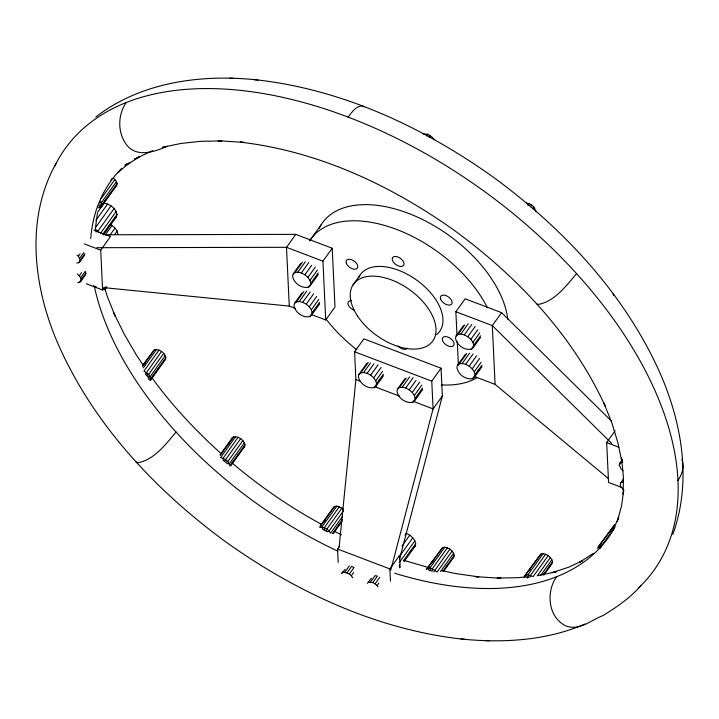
<?xml version="1.0" encoding="UTF-8"?>
<svg xmlns="http://www.w3.org/2000/svg" width="719" height="719" viewBox="0 0 719 719"><rect width="100%" height="100%" fill="white"/><g stroke="black" fill="none" stroke-linecap="round" stroke-linejoin="round"><path stroke-width="1.08" d="M339.125 547.06L355.896 379.551L354.593 351.789L363.859 338.856L441.044 368.209L442.356 395.971L399.467 559.319M623.697 490.124L623.193 494.187L623.373 476.445L621.486 457.913L621.98 462.416L617.981 443.021L611.914 423.114L603.843 402.847L605.218 406.127C572.666 335.027 517.285 276.581 454.75 230.709C391.37 185.493 318.256 151.152 240.308 142.155L243.795 142.398L218.073 140.69L221.865 140.951L200.88 141.301L181.017 143.432L162.422 147.332L167.024 146.317C152.707 152.779 133.689 158.459 124.351 141.427C117.467 129.447 118.455 113.701 126.292 102.413M95.178 229.882L97.425 213.21M623.67 490.223L621.576 505.79L617.288 521.419L618.717 517.267L612.813 530.622M76.771 262.956L78.677 262.705L79.908 261.716L80.276 260.134L84.914 253.672M77.697 282.549L79.593 282.297L80.825 281.309L81.202 279.736L85.84 273.265L85.3 271.342L80.663 277.813L81.202 279.736M85.84 273.265L85.462 274.838L80.825 281.309M98.135 207.836L100.247 207.557L101.604 206.461L116.676 185.439L117.089 183.696L116.487 181.565L113.503 178.096M103.446 234.933L116.433 216.823L116.999 214.433C115.885 208.348 109.98 204.079 104.093 203.225L97.604 212.285M105.9 286.971L105.486 288.714L104.12 289.811L106.008 287.187M165.873 357.667L150.81 378.679L150.397 380.423L165.46 359.41L165.873 357.667C164.894 352.705 159.384 348.724 154.36 349.767L142.955 364.875M231.689 439.812L232.102 438.069L233.468 436.972C238.483 435.93 244.002 439.911 244.981 444.872L244.568 446.616L230.754 465.885M300.551 263.657L293.136 274.002L292.57 276.402C293.909 283.196 301.468 288.652 308.352 287.223L310.222 285.722L318.256 274.514M301.935 293.055L294.52 303.4L293.954 305.791C295.302 312.585 302.861 318.041 309.736 316.612L311.606 315.111L319.64 303.903M310.222 285.722L310.788 283.331L318.211 272.977M311.606 315.111L312.172 312.72L319.596 302.375M366.96 363.194L358.925 374.401L358.359 376.792C359.707 383.587 367.265 389.042 374.141 387.613L376.01 386.112L383.434 375.767M376.01 386.112L376.585 383.721L383.38 374.24M404.932 378.733L397.517 389.078L396.951 391.469C398.299 398.263 405.858 403.719 412.733 402.289L414.602 400.798L422.637 389.581M414.602 400.798L415.169 398.398L422.592 388.053M463.485 325.635L456.071 335.98L455.504 338.37C456.853 345.165 464.411 350.62 471.287 349.191L473.156 347.69L480.571 337.346M465.49 354.161L457.455 365.369L456.889 367.76C458.237 374.563 465.795 380.018 472.671 378.589L474.54 377.089L481.964 366.735M404.105 561.521L415.142 546.125L415.708 543.735C414.917 538.765 410.657 535.251 406.271 533.327L404.977 535.143M473.156 347.69L473.722 345.3L480.526 335.818M474.54 377.089L475.115 374.698L481.91 365.207M443.776 571.129L453.815 557.117L454.228 555.374C453.249 550.412 447.739 546.431 442.715 547.474L426.286 569.592L442.715 547.474M526.676 574.301L524.16 577.806L524.573 576.063L541.003 553.945C546.027 552.902 551.536 556.883 552.525 561.845L552.102 563.588L543.941 574.975M597.777 548.687L598.199 546.943L614.628 524.825L598.199 546.943L600.302 548.39M623.157 470.774L621.162 469.04L619.257 465.139L619.625 463.557L622.528 459.522M623.454 479.115L620.551 483.159L620.173 484.732L620.713 486.655L623.418 489.792M390.759 570.086L433.081 408.904L431.768 381.142L441.044 368.209M672.795 534.388C692.442 480.607 681.63 420.678 658.568 369.8C622.843 291.743 562.033 227.581 493.387 177.216C423.797 127.578 343.538 89.875 257.959 79.998L254.463 79.755M56.424 162.773C23.925 220.113 33.964 291.626 60.432 349.2C96.157 427.257 156.967 491.419 225.613 541.784C295.203 591.422 375.462 629.125 461.041 639.002L464.537 639.245M677.864 480.589C682.016 474.594 684.596 466.622 681.873 459.531M556.587 576.773C545.748 591.791 547.995 617.558 566.033 625.961C579.253 631.147 591.09 620.111 602.819 615.635C616.677 607.285 630.195 597.822 640.935 585.608M242.869 440.549L227.797 461.571L225.757 462.38L224.544 461.328L225.595 459.648L240.658 438.635M343.493 510.85L329.059 530.99L327.01 531.799L325.797 530.748L326.848 529.076L341.911 508.054L343.385 509.34M433.791 571.83L449.905 549.136M110.879 180.092L112.137 178.339M101.163 198.642L114.968 179.382M116.487 181.565L101.424 202.587L102.017 204.717L101.604 206.461L99.492 205.014M117.089 183.696L102.017 204.717L100.022 203.953M102.125 204.933L100.247 207.557L98.773 205.94M104.012 202.3L107.149 197.923M109.656 194.418L112.173 190.912M95.879 220.329L107.562 204.025M95.492 227.608L111.068 205.886M80.276 260.134L78.371 256.234L80.106 253.807M114.096 208.51L97.874 231.15L95.924 231.913M79.737 258.211L83.799 252.558M78.677 262.705L80.411 260.278M79.908 261.716L84.536 255.245M100.606 233.244L116.181 211.512M102.718 234.349L116.999 214.433M108.075 227.375L110.016 224.661M105.504 234.529L111.993 225.478L115.022 228.103L117.107 231.105L117.925 234.026M80.663 277.813L79.288 275.835L81.606 272.6M109.827 235.347L115.022 228.103M86.244 283.771L102.592 289.991L100.714 250.149L110.447 236.569L94.099 230.35M79.593 282.297L81.337 279.871M114.51 234.727L117.107 231.105M102.592 289.991L104.543 287.276M106.736 286.962L105.486 288.714L104.075 287.753M142.434 366.411L154.36 349.767M143.8 364.866L145.678 362.241M143.288 367.885L156.463 349.488M158.989 350.072L143.926 371.094L148.698 374.365L150.81 378.679L147.808 377.538M161.55 351.429L145.436 374.123L147.485 376.37L150.208 376.549L165.28 355.537M163.761 353.344L148.698 374.365L146.649 375.174M152.167 377.142L156.562 371.013M157.821 369.26L160.328 365.755M311.138 314.419L325.716 319.964L334.991 307.022L332.214 248.244L295.77 234.376L286.504 247.309L289.272 306.096L295.518 308.478M321.195 224.723L309.61 240.892A109.728 63.452 35.6 0 1 396.07 229.226A109.728 63.452 35.6 0 1 487.428 307.795M293.136 274.002L295.006 272.51L302.42 262.156M295.006 272.51L297.891 272.124L305.305 261.779M297.891 272.124L301.351 272.923L308.766 262.579M301.351 272.923L304.865 274.775L311.66 265.293M310.788 283.331L309.97 280.41L307.894 277.408L315.308 267.064M325.716 319.964L322.948 261.177L332.214 248.244M309.97 280.41L317.385 270.065M294.52 303.4L296.39 301.899L303.804 291.555M308.352 287.223L309.592 285.497M296.39 301.899L299.275 301.522L306.689 291.168M299.275 301.522L302.735 302.313L310.159 291.968M426.592 136.017L427.85 134.264L432.613 137.536L434.132 139.72M302.735 302.313L306.249 304.173L313.664 293.819M429.153 137.365L430.411 135.612M312.172 312.72L311.354 309.799L309.278 306.797L316.693 296.453M311.354 309.799L318.778 299.455M309.736 316.612L310.976 314.886M312.208 313.16L313.448 311.444M220.176 454.714L232.102 438.069M220.284 455.37L233.468 436.972M227.923 445.07L229.181 443.317M235.571 436.694L220.508 457.715C224.795 458.336 229.109 461.454 229.918 465.885L244.981 444.872M238.097 437.278L223.034 458.3L223.142 460.582L224.544 461.328M352.912 285.048L359.86 275.35M244.388 442.742L229.316 463.755L226.584 463.575M231.904 463.476L234.412 459.971M237.558 455.594L239.436 452.961M241.323 450.337L244.568 446.616M358.925 374.401L360.794 372.9L368.218 362.556M360.794 372.9L363.679 372.523L370.483 363.032M363.679 372.523L367.139 373.323L373.943 363.832M367.139 373.323L370.653 375.174L378.068 364.821M376.585 383.721L375.767 380.8L373.682 377.799L381.097 367.454M375.767 380.8L382.562 371.319M374.141 387.613L376.001 385.033M379.093 380.719L380.324 378.994M527.845 205.436L529.103 203.693L531.665 205.041L533.875 206.955L535.988 211.278M397.517 389.078L399.387 387.577L406.19 378.095M530.406 206.793L531.665 205.041M456.969 335.027L455.864 311.731L465.139 298.798L501.583 312.657L611.474 421.1M399.387 387.577L402.272 387.199L409.686 376.846M532.617 208.708L533.875 206.955M402.272 387.199L405.732 387.999L413.146 377.646M405.732 387.999L409.246 389.851L416.04 380.369M415.169 398.398L414.351 395.486L412.275 392.475L419.689 382.131M320.18 525.886L333.364 507.497L334.721 506.401L336.834 506.122L341.911 508.054M334.721 506.401L319.658 527.422C324.062 526.416 328.43 529.499 330.578 533.183L342.505 516.548M456.071 335.98L457.94 334.479L464.744 324.997M323.532 522.38L325.41 519.747M414.351 395.486L421.774 385.132M336.834 506.122L321.761 527.144L323.011 529.687L325.797 530.748M457.94 334.479L460.825 334.101L468.24 323.748M412.733 402.289L413.973 400.573M415.825 397.984L417.065 396.259M339.35 506.706L324.287 527.728L324.395 530.011M460.825 334.101L464.285 334.892L471.7 324.548M464.285 334.892L467.799 336.753L475.214 326.399M473.722 345.3L472.904 342.379L470.828 339.377L477.623 329.895M332.43 533.561L342.469 519.549M337.553 526.766L340.069 523.261M333.265 533.552L342.055 521.293M472.904 342.379L479.708 332.897M457.455 365.369L459.324 363.868L466.748 353.523M471.287 349.191L473.147 346.603M459.324 363.868L462.209 363.49L469.633 353.146M501.583 312.657L492.317 325.59L495.085 384.377L608.337 478.521M442.356 395.971L433.081 408.904L413.263 401.364M462.209 363.49L465.669 364.29L473.093 353.937M338.191 562.366L337.562 549.028L339.512 546.314M465.669 364.29L469.183 366.142L476.598 355.797M475.115 374.698L474.297 371.777L472.212 368.775L479.627 358.422M474.297 371.777L481.092 362.286M472.671 378.589L474.531 376.001M477.003 372.55L478.854 369.961M342.792 571.893L341.633 573.51L345.183 569.286M342.864 572.522L344.761 572.27L349.398 565.808M347.043 572.8L351.681 566.329L353.991 567.552L349.362 574.023L344.761 572.27M352.723 577.734L351.348 575.757L353.667 572.522M367.355 583.298L371.489 578.265M370.492 582.057L375.129 575.595L377.403 576.117L372.775 582.588L368.586 582.309M401.993 546.045L409.785 535.179M372.775 582.588L375.084 583.81L379.722 577.339M377.996 586.857L377.08 585.536L378.814 583.109M390.453 581.15L389.878 568.927L399.611 555.338L400.186 567.57M399.18 556.83L412.805 537.812M399.315 562.546L414.89 540.814M403.377 560.937L415.708 543.735M409.381 553.055L411.978 549.433M427.76 568.702L429.009 566.958M432.155 562.573L434.033 559.948M444.818 547.195L429.755 568.217L427.652 568.495L429.845 570.922M447.344 547.779L432.281 568.801L432.389 571.084L431.005 570.769L429.755 568.217L432.281 568.801L437.053 572.072L452.116 551.051M440.45 571.632L453.635 553.244M442.931 571.138L454.228 555.374M446.175 566.967L448.692 563.462M621.836 487.482L608.553 482.431L606.674 442.589L615.113 430.816M541.003 553.945L524.573 576.063L526.685 577.51M529.184 570.796L530.442 569.044M543.115 553.666L528.043 574.688L525.94 574.966L528.141 577.393L529.292 577.24L528.043 574.688L533.13 576.62L548.193 555.607M545.631 554.25L530.568 575.272L530.64 576.791M537.219 575.91L550.403 557.522M619.625 463.557L622.016 460.951M619.257 465.139L620.991 462.712M540.625 575.479L551.922 559.715M543.106 574.975L552.525 561.845M543.834 574.31L545.721 571.686M547.599 569.062L550.745 564.685M620.551 483.159L623.526 479.744M621.917 482.305L623.076 480.687M599.664 546.063L601.551 543.429M609.712 532.051L610.961 530.298M614.215 528.052L601.659 545.568L599.556 545.847L601.021 547.465M176.083 432.047C165.658 444.315 154.055 460.133 137.311 462.892L135.963 461.877M576.53 273.66C566.114 285.928 554.511 301.746 537.767 304.514L536.419 303.49M348.068 117.008C351.852 112.524 355.86 105.882 362.43 105.864L364.138 106.942M117.961 172.65L129.087 163.033M115.31 186.536L116.676 185.439M115.184 217.821L116.433 216.823M164.103 360.507L165.46 359.41M413.892 547.123L415.142 546.125M452.458 558.214L453.815 557.117M527.386 577.986L528.141 577.393M95.825 117.008C141.337 81.741 202.138 73.877 257.959 79.998M129.016 163.015L125.546 165.694L139.261 156.886L134.561 159.16L152.779 150.568M593.454 553.306L579.739 562.114L582.561 560.748L568.972 567.102L551.976 572.684L556.578 571.668L537.983 575.568M584.898 624.047C546.152 640.818 502.635 643.19 461.041 639.002M423.212 133.959L427.85 134.264M620.856 462.569L622.762 462.326M621.782 482.17L623.688 481.919M524.735 576.989L518.12 577.699L497.135 578.049L500.927 578.31L475.205 576.602L478.692 576.845L455.666 573.582L441.682 570.598M104.92 234.771L295.77 234.376M96.777 247.704L286.504 247.309L322.948 261.177M99.599 202.47L101.424 202.587L100.408 201.131M229.756 78.128L233.549 78.389M485.451 640.611L489.244 640.872M104.183 287.672L289.272 306.096M526.578 203.109L529.103 203.693M428.857 567.651L403.665 560.281M455.864 311.731L492.317 325.59L611.761 443.47M474.261 376.459L495.085 384.377M84.366 243.93L100.714 250.149M606.674 442.589L618.933 447.254M354.593 351.789L431.768 381.142M355.896 379.551L360.075 381.133M374.671 386.687L399.701 396.205M93.299 285.722L96.373 286.899M337.562 549.028L389.878 568.927M334.757 531.548L341.57 534.81M110.241 224.553L111.993 225.478M321.294 524.214C289.541 506.949 259.577 486.323 232.057 462.901M148.285 378.976L149.696 379.947M467.799 336.753L470.828 339.377M469.183 366.142L472.212 368.775M304.865 274.775L307.894 277.408M409.246 389.851L412.275 392.475M306.249 304.173L309.278 306.797M370.653 375.174L373.682 377.799M95.6 229.172L98.916 232.65M77.041 255.083L78.371 256.234M77.301 274.101L79.288 275.835M375.084 583.81L377.08 585.536M349.362 574.023L351.348 575.757M221.101 453.626C195.649 430.645 172.093 405.507 151.898 377.754M612.974 294.161L613.99 295.626M143.234 365.198L135.999 354.413L123.947 333.616L113.782 312.873L115.157 316.153L107.086 295.886L104.848 288.553M457.284 341.678L458.38 364.973M399.378 564.631L399.53 567.794M615.113 526.73A306.015 176.955 35.6 0 1 394.695 573.232M337.867 551.167A306.015 176.955 35.6 0 1 94.45 286.89M90.711 238.564A306.015 176.955 35.6 0 1 121.655 168.408M124.872 165.325A306.015 176.955 35.6 0 1 126.535 163.824M54.473 166.646A362.097 209.382 35.6 0 1 482.934 190.364A362.097 209.382 35.6 0 1 638.598 587.881M358.583 277.822A48.766 28.203 35.6 0 1 417.002 280.356A48.766 28.203 35.6 0 1 436.577 334.614M319.182 228.372A109.728 63.452 35.6 0 1 421.262 218.891A109.728 63.452 35.6 0 1 507.785 319.254M476.841 377.888A109.728 63.452 35.6 0 1 441.259 384.908M356.795 349.758A109.728 63.452 35.6 0 1 325.635 318.535M354.099 310.204A6.705 3.874 35.6 0 1 348.14 304.389A6.705 3.874 35.6 0 1 351.429 300.704M407.547 348.176A6.705 3.874 35.6 0 1 398.002 345.974M357.514 316.009A48.766 28.203 35.6 0 0 431.652 342.388A48.766 28.203 35.6 0 0 390.165 279.439A48.766 28.203 35.6 0 0 357.514 316.009M440.603 299.104A6.705 3.874 35.6 0 0 450.561 304.874A6.705 3.874 35.6 0 0 447.569 296.354A6.705 3.874 35.6 0 0 440.603 299.104M392.466 260.431A6.705 3.874 35.6 0 0 402.424 266.192A6.705 3.874 35.6 0 0 399.431 257.681A6.705 3.874 35.6 0 0 392.466 260.431M346.288 263.235A6.705 3.874 35.6 0 0 356.247 268.996A6.705 3.874 35.6 0 0 353.254 260.476A6.705 3.874 35.6 0 0 346.288 263.235M442.562 340.581A6.705 3.874 35.6 0 0 452.521 346.342A6.705 3.874 35.6 0 0 449.528 337.831A6.705 3.874 35.6 0 0 442.562 340.581"/></g></svg>
